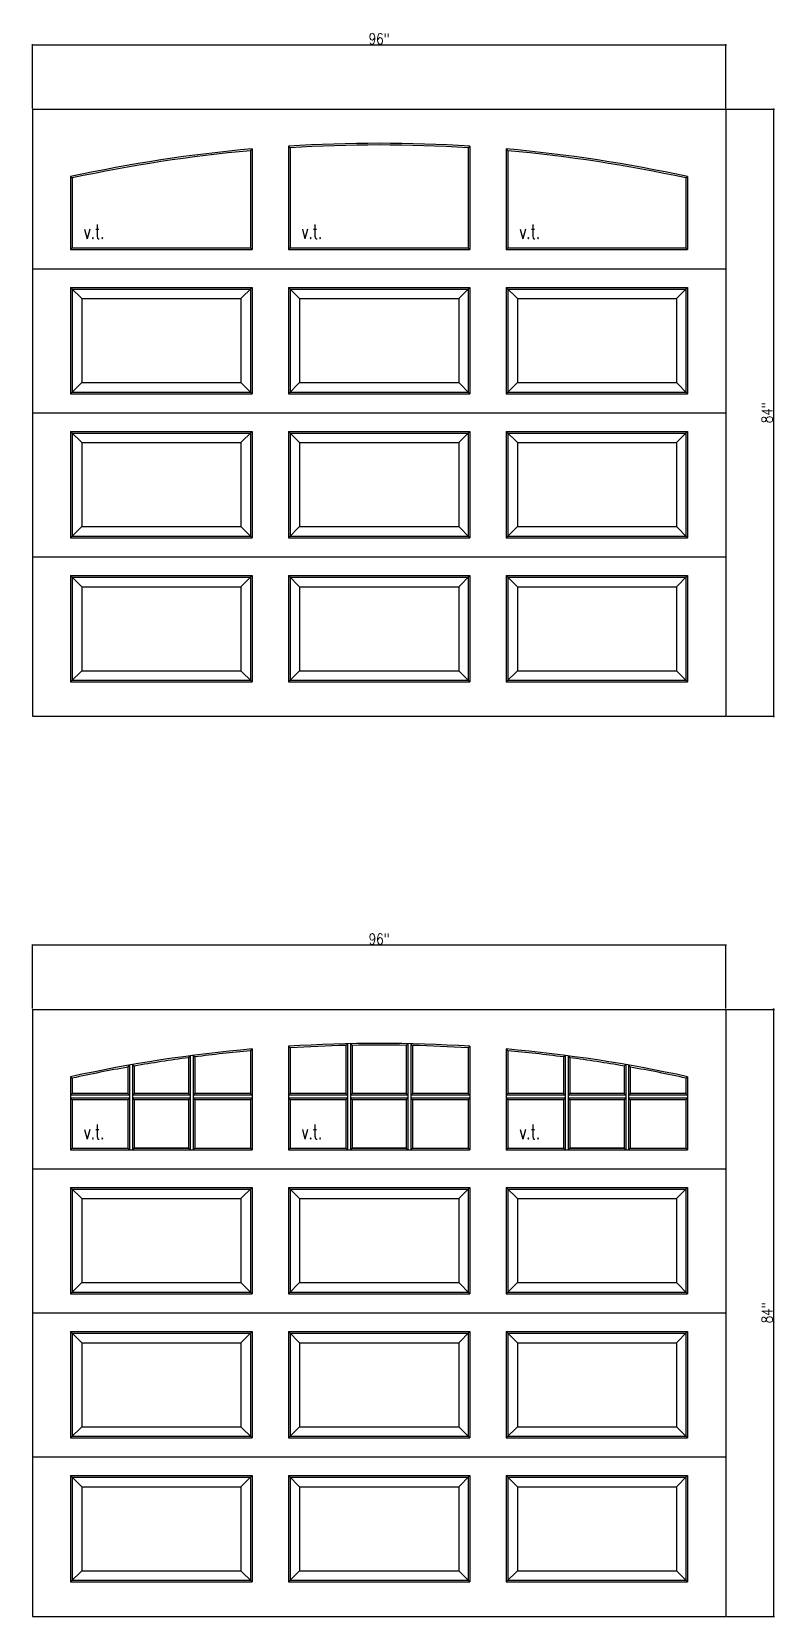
# Model space of a CAD drawing. Header units: inches. Extents: x 1985 to 11287, y 379 to 3234.
# Drawn here: x 8770.3 to 8873.1, y 2476.2 to 2695.7 of the extents above; entities that cross this region are included whole.
import ezdxf

# ---------------------------------------------------------------- set-up
doc = ezdxf.new("R2010")
doc.units = ezdxf.units.IN
doc.header["$MEASUREMENT"] = 0
doc.layers.get('0').update_dxf_attribs({"linetype": 'CONTINUOUS'})
doc.layers.get('Defpoints').update_dxf_attribs({"linetype": 'CONTINUOUS'})
doc.layers.add('COTE1-1 99', color=7, linetype='CONTINUOUS')
doc.layers.add('elevation 99', color=7, linetype='CONTINUOUS')
doc.styles.get("Standard").update_dxf_attribs({"font": 'txt.shx', "width": 0.8})
doc.dimstyles.new('Elevation', dxfattribs={"dimscale": 2, "dimtxt": 0.75, "dimasz": 0.0625, "dimexe": 0.0625, "dimexo": 0.0625, "dimgap": 0.0625, "dimtad": 1, "dimdec": 5, "dimzin": 0, "dimdsep": 46, "dimlunit": 5, "dimtxsty": 'Standard', "dimblk1": 'OBLIQUE', "dimblk2": 'OBLIQUE', "dimsah": 1, "dimcen": 2, "dimdle": 0.0625, "dimclrd": 1, "dimclre": 1, "dimadec": 1, "dimazin": 0, "dimtfac": 0.375, "dimtdec": 5, "dimtmove": 0, "dimatfit": 3, "dimldrblk": 'OBLIQUE', "dimfxl": 1, "dimfrac": 2, "dimtolj": 1, "dimtzin": 0, "dimarcsym": 0})

# ---------------------------------------------------------------- blocks, each defined once
blk = doc.blocks.new('_OBLIQUE')
at = {"color": 0, "linetype": 'ByBlock'}
blk.add_line((-0.5, -0.5), (0.5, 0.5), dxfattribs=at)
blk = doc.blocks.new('*D24')
at = {"layer": 'COTE1-1 99', "color": 1, "lineweight": -2, "transparency": 16777216}
for p, q in [((8866.51, 2693.81), (8770.26, 2693.81)), ((8770.38, 2685.05), (8770.38, 2693.93)), ((8866.38, 2685.05), (8866.38, 2693.93))]:
    blk.add_line(p, q, dxfattribs=at)
at = {"layer": 'Defpoints', "color": 0, "transparency": 16777216}
for p in [(8770.38, 2693.81), (8770.38, 2684.93), (8866.38, 2684.93)]:
    blk.add_point(p, dxfattribs=at)
at = {"layer": 'COTE1-1 99', "color": 1, "lineweight": -2, "transparency": 16777216, "xscale": 0.125, "yscale": 0.125, "zscale": 0.125, "rotation": 180}
blk.add_blockref('_OBLIQUE', (8770.38, 2693.81), dxfattribs=at)
at = {"layer": 'COTE1-1 99', "color": 1, "lineweight": -2, "transparency": 16777216, "xscale": 0.125, "yscale": 0.125, "zscale": 0.125}
blk.add_blockref('_OBLIQUE', (8866.38, 2693.81), dxfattribs=at)
at = {"layer": 'COTE1-1 99', "color": 0, "transparency": 16777216, "insert": (8818.38, 2694.68), "char_height": 1.5, "attachment_point": 5}
blk.add_mtext('\\A1;96"', dxfattribs=at)
blk = doc.blocks.new('*D25')
at = {"layer": 'COTE1-1 99', "color": 1, "lineweight": -2, "transparency": 16777216}
for p, q in [((8866.51, 2569.25), (8770.26, 2569.25)), ((8770.38, 2560.49), (8770.38, 2569.37)), ((8866.38, 2560.49), (8866.38, 2569.37))]:
    blk.add_line(p, q, dxfattribs=at)
at = {"layer": 'Defpoints', "color": 0, "transparency": 16777216}
for p in [(8770.38, 2569.25), (8770.38, 2560.37), (8866.38, 2560.37)]:
    blk.add_point(p, dxfattribs=at)
at = {"layer": 'COTE1-1 99', "color": 1, "lineweight": -2, "transparency": 16777216, "xscale": 0.125, "yscale": 0.125, "zscale": 0.125, "rotation": 180}
blk.add_blockref('_OBLIQUE', (8770.38, 2569.25), dxfattribs=at)
at = {"layer": 'COTE1-1 99', "color": 1, "lineweight": -2, "transparency": 16777216, "xscale": 0.125, "yscale": 0.125, "zscale": 0.125}
blk.add_blockref('_OBLIQUE', (8866.38, 2569.25), dxfattribs=at)
at = {"layer": 'COTE1-1 99', "color": 0, "transparency": 16777216, "insert": (8818.38, 2570.12), "char_height": 1.5, "attachment_point": 5}
blk.add_mtext('\\A1;96"', dxfattribs=at)
blk = doc.blocks.new('*D27')
at = {"layer": 'COTE1-1 99', "color": 1, "lineweight": -2, "transparency": 16777216}
for p, q in [((8866.51, 2684.93), (8873.12, 2684.93)), ((8872.99, 2685.05), (8872.99, 2600.8)), ((8866.51, 2600.93), (8873.12, 2600.93))]:
    blk.add_line(p, q, dxfattribs=at)
at = {"layer": 'Defpoints', "color": 0, "transparency": 16777216}
for p in [(8866.38, 2684.93), (8866.38, 2600.93), (8872.99, 2600.93)]:
    blk.add_point(p, dxfattribs=at)
at = {"layer": 'COTE1-1 99', "color": 1, "lineweight": -2, "transparency": 16777216, "xscale": 0.125, "yscale": 0.125, "zscale": 0.125}
for p, rotation in [((8872.99, 2684.93), 90), ((8872.99, 2600.93), 270)]:
    blk.add_blockref('_OBLIQUE', p, dxfattribs=dict(at, rotation=rotation))
at = {"layer": 'COTE1-1 99', "color": 0, "transparency": 16777216, "insert": (8872.12, 2642.93), "char_height": 1.5, "attachment_point": 5, "rotation": 90}
blk.add_mtext('\\A1;84"', dxfattribs=at)
blk = doc.blocks.new('*D28')
at = {"layer": 'COTE1-1 99', "color": 1, "lineweight": -2, "transparency": 16777216}
for p, q in [((8866.51, 2560.37), (8873.12, 2560.37)), ((8872.99, 2560.49), (8872.99, 2476.24)), ((8866.51, 2476.37), (8873.12, 2476.37))]:
    blk.add_line(p, q, dxfattribs=at)
at = {"layer": 'Defpoints', "color": 0, "transparency": 16777216}
for p in [(8866.38, 2560.37), (8866.38, 2476.37), (8872.99, 2476.37)]:
    blk.add_point(p, dxfattribs=at)
at = {"layer": 'COTE1-1 99', "color": 1, "lineweight": -2, "transparency": 16777216, "xscale": 0.125, "yscale": 0.125, "zscale": 0.125}
for p, rotation in [((8872.99, 2560.37), 90), ((8872.99, 2476.37), 270)]:
    blk.add_blockref('_OBLIQUE', p, dxfattribs=dict(at, rotation=rotation))
at = {"layer": 'COTE1-1 99', "color": 0, "transparency": 16777216, "insert": (8872.12, 2518.37), "char_height": 1.5, "attachment_point": 5, "rotation": 90}
blk.add_mtext('\\A1;84"', dxfattribs=at)

msp = doc.modelspace()

# ---------------------------------------------------------------- linework, layer by layer
at = {"layer": 'elevation 99'}
for p, q in [((8770.380625, 2684.928909), (8866.380625, 2684.928909)), ((8770.380625, 2684.928909), (8770.380625, 2600.928909)), ((8775.880625, 2684.928909), (8815.630625, 2684.928909)), ((8821.130625, 2684.928909), (8860.880625, 2684.928909)), ((8866.380625, 2684.928909), (8866.380625, 2600.928909)), ((8800.547225, 2679.193874), (8800.780225, 2679.449425)), ((8800.780225, 2679.449425), (8800.780225, 2665.508409)), ((8805.814225, 2679.829744), (8805.814225, 2665.508409)), ((8805.814225, 2679.829744), (8806.047225, 2679.610135)), ((8806.047225, 2679.610135), (8806.047225, 2665.741409)), ((8830.714025, 2679.610135), (8830.947025, 2679.829744)), ((8830.714025, 2679.610135), (8830.714025, 2665.741409)), ((8830.947025, 2679.829744), (8830.947025, 2665.508409)), ((8835.981025, 2679.449425), (8835.981025, 2665.508409)), ((8835.981025, 2679.449425), (8836.214025, 2679.193874)), ((8800.547225, 2679.193874), (8800.547225, 2665.741409)), ((8836.214025, 2679.194797), (8836.214025, 2665.741409)), ((8775.647625, 2675.611359), (8775.647625, 2665.508409)), ((8775.647625, 2675.611359), (8775.880625, 2675.423162)), ((8775.880625, 2675.423162), (8775.880625, 2665.741409)), ((8860.880625, 2675.423162), (8861.113625, 2675.611359)), ((8860.880625, 2675.423673), (8860.880625, 2665.741409)), ((8861.113625, 2675.611359), (8861.113625, 2665.508409)), ((8775.647625, 2665.508409), (8775.880625, 2665.741409)), ((8775.647625, 2665.508409), (8800.780225, 2665.508409)), ((8775.880625, 2665.741409), (8800.547225, 2665.741409)), ((8800.780225, 2665.508409), (8800.547225, 2665.741409)), ((8805.814225, 2665.508409), (8806.047225, 2665.741409)), ((8805.814225, 2665.508409), (8830.947025, 2665.508409)), ((8806.047225, 2665.741409), (8830.714025, 2665.741409)), ((8830.947025, 2665.508409), (8830.714025, 2665.741409)), ((8835.981025, 2665.508409), (8836.214025, 2665.741409)), ((8835.981025, 2665.508409), (8861.113625, 2665.508409)), ((8836.214025, 2665.741409), (8860.880625, 2665.741409)), ((8861.113625, 2665.508409), (8860.880625, 2665.741409)), ((8770.380625, 2662.866409), (8866.380625, 2662.866409)), ((8775.647625, 2660.286909), (8800.780225, 2660.286909)), ((8775.647625, 2660.286909), (8777.193125, 2658.741409)), ((8775.647625, 2660.286909), (8775.647625, 2645.570859)), ((8775.880625, 2660.053909), (8800.547225, 2660.053909)), ((8775.880625, 2660.053909), (8775.880625, 2645.803859)), ((8800.780225, 2660.286909), (8799.234725, 2658.741409)), ((8800.547225, 2660.053909), (8800.547225, 2645.803859)), ((8800.780225, 2660.286909), (8800.780225, 2645.570859)), ((8805.814225, 2660.286909), (8830.947025, 2660.286909)), ((8805.814225, 2660.286909), (8805.814225, 2645.570859)), ((8805.814225, 2660.286909), (8807.359725, 2658.741409)), ((8806.047225, 2660.053909), (8830.714025, 2660.053909)), ((8806.047225, 2660.053909), (8806.047225, 2645.803859)), ((8830.947025, 2660.286909), (8829.401525, 2658.741409)), ((8830.714025, 2660.053909), (8830.714025, 2645.803859)), ((8830.947025, 2660.286909), (8830.947025, 2645.570859)), ((8835.981025, 2660.286909), (8861.113625, 2660.286909)), ((8835.981025, 2660.286909), (8837.526525, 2658.741409)), ((8835.981025, 2660.286909), (8835.981025, 2645.570859)), ((8836.214025, 2660.053909), (8860.880625, 2660.053909)), ((8836.214025, 2660.053909), (8836.214025, 2645.803859)), ((8861.113625, 2660.286909), (8859.568125, 2658.741409)), ((8860.880625, 2660.053909), (8860.880625, 2645.803859)), ((8861.113625, 2660.286909), (8861.113625, 2645.570859)), ((8777.193125, 2658.741409), (8799.234725, 2658.741409)), ((8777.193125, 2658.741409), (8777.193125, 2647.116359)), ((8799.234725, 2658.741409), (8799.234725, 2647.116359)), ((8807.359725, 2658.741409), (8829.401525, 2658.741409)), ((8807.359725, 2658.741409), (8807.359725, 2647.116359)), ((8829.401525, 2658.741409), (8829.401525, 2647.116359)), ((8837.526525, 2658.741409), (8859.568125, 2658.741409)), ((8837.526525, 2658.741409), (8837.526525, 2647.116359)), ((8859.568125, 2658.741409), (8859.568125, 2647.116359)), ((8775.647625, 2645.570859), (8777.193125, 2647.116359)), ((8777.193125, 2647.116359), (8799.234725, 2647.116359)), ((8800.780225, 2645.570859), (8799.234725, 2647.116359)), ((8805.814225, 2645.570859), (8807.359725, 2647.116359)), ((8807.359725, 2647.116359), (8829.401525, 2647.116359)), ((8830.947025, 2645.570859), (8829.401525, 2647.116359)), ((8835.981025, 2645.570859), (8837.526525, 2647.116359)), ((8837.526525, 2647.116359), (8859.568125, 2647.116359)), ((8861.113625, 2645.570859), (8859.568125, 2647.116359)), ((8775.647625, 2645.570859), (8800.780225, 2645.570859)), ((8775.880625, 2645.803859), (8800.547225, 2645.803859)), ((8805.814225, 2645.570859), (8830.947025, 2645.570859)), ((8806.047225, 2645.803859), (8830.714025, 2645.803859)), ((8835.981025, 2645.570859), (8861.113625, 2645.570859)), ((8836.214025, 2645.803859), (8860.880625, 2645.803859)), ((8770.380625, 2642.928909), (8866.380625, 2642.928909)), ((8775.647625, 2640.349409), (8800.780225, 2640.349409)), ((8775.647625, 2640.349409), (8775.647625, 2625.633359)), ((8775.647625, 2640.349409), (8777.193125, 2638.803909)), ((8775.880625, 2640.116409), (8800.547225, 2640.116409)), ((8775.880625, 2640.116409), (8775.880625, 2625.866359)), ((8800.780225, 2640.349409), (8799.234725, 2638.803909)), ((8800.547225, 2640.116409), (8800.547225, 2625.866359)), ((8800.780225, 2640.349409), (8800.780225, 2625.633359)), ((8805.814225, 2640.349409), (8805.814225, 2625.633359)), ((8805.814225, 2640.349409), (8830.947025, 2640.349409)), ((8805.814225, 2640.349409), (8807.359725, 2638.803909)), ((8806.047225, 2640.116409), (8806.047225, 2625.866359)), ((8806.047225, 2640.116409), (8830.714025, 2640.116409)), ((8830.947025, 2640.349409), (8829.401525, 2638.803909)), ((8830.714025, 2640.116409), (8830.714025, 2625.866359)), ((8830.947025, 2640.349409), (8830.947025, 2625.633359)), ((8835.981025, 2640.349409), (8835.981025, 2625.633359)), ((8835.981025, 2640.349409), (8861.113625, 2640.349409)), ((8835.981025, 2640.349409), (8837.526525, 2638.803909)), ((8836.214025, 2640.116409), (8836.214025, 2625.866359)), ((8836.214025, 2640.116409), (8860.880625, 2640.116409)), ((8861.113625, 2640.349409), (8859.568125, 2638.803909)), ((8860.880625, 2640.116409), (8860.880625, 2625.866359)), ((8861.113625, 2640.349409), (8861.113625, 2625.633359)), ((8777.193125, 2638.803909), (8799.234725, 2638.803909)), ((8777.193125, 2638.803909), (8777.193125, 2627.178859)), ((8799.234725, 2638.803909), (8799.234725, 2627.178859)), ((8807.359725, 2638.803909), (8807.359725, 2627.178859)), ((8807.359725, 2638.803909), (8829.401525, 2638.803909)), ((8829.401525, 2638.803909), (8829.401525, 2627.178859)), ((8837.526525, 2638.803909), (8837.526525, 2627.178859)), ((8837.526525, 2638.803909), (8859.568125, 2638.803909)), ((8859.568125, 2638.803909), (8859.568125, 2627.178859)), ((8775.647625, 2625.633359), (8777.193125, 2627.178859)), ((8777.193125, 2627.178859), (8799.234725, 2627.178859)), ((8800.780225, 2625.633359), (8799.234725, 2627.178859)), ((8805.814225, 2625.633359), (8807.359725, 2627.178859)), ((8807.359725, 2627.178859), (8829.401525, 2627.178859)), ((8830.947025, 2625.633359), (8829.401525, 2627.178859)), ((8835.981025, 2625.633359), (8837.526525, 2627.178859)), ((8837.526525, 2627.178859), (8859.568125, 2627.178859)), ((8861.113625, 2625.633359), (8859.568125, 2627.178859)), ((8775.647625, 2625.633359), (8800.780225, 2625.633359)), ((8775.880625, 2625.866359), (8800.547225, 2625.866359)), ((8805.814225, 2625.633359), (8830.947025, 2625.633359)), ((8806.047225, 2625.866359), (8830.714025, 2625.866359)), ((8835.981025, 2625.633359), (8861.113625, 2625.633359)), ((8836.214025, 2625.866359), (8860.880625, 2625.866359)), ((8770.380625, 2622.991409), (8866.380625, 2622.991409)), ((8775.647625, 2620.411959), (8800.780225, 2620.411959)), ((8775.647625, 2620.411959), (8775.647625, 2605.695909)), ((8775.647625, 2620.411959), (8777.193125, 2618.866459)), ((8775.880625, 2620.178959), (8800.547225, 2620.178959)), ((8775.880625, 2620.178959), (8775.880625, 2605.928909)), ((8800.780225, 2620.411959), (8799.234725, 2618.866459)), ((8800.547225, 2620.178959), (8800.547225, 2605.928909)), ((8800.780225, 2620.411959), (8800.780225, 2605.695909)), ((8805.814225, 2620.411959), (8830.947025, 2620.411959)), ((8805.814225, 2620.411959), (8805.814225, 2605.695909)), ((8805.814225, 2620.411959), (8807.359725, 2618.866459)), ((8806.047225, 2620.178959), (8830.714025, 2620.178959)), ((8806.047225, 2620.178959), (8806.047225, 2605.928909)), ((8830.947025, 2620.411959), (8829.401525, 2618.866459)), ((8830.714025, 2620.178959), (8830.714025, 2605.928909)), ((8830.947025, 2620.411959), (8830.947025, 2605.695909)), ((8835.981025, 2620.411959), (8835.981025, 2605.695909)), ((8835.981025, 2620.411959), (8861.113625, 2620.411959)), ((8835.981025, 2620.411959), (8837.526525, 2618.866459)), ((8836.214025, 2620.178959), (8836.214025, 2605.928909)), ((8836.214025, 2620.178959), (8860.880625, 2620.178959)), ((8861.113625, 2620.411959), (8859.568125, 2618.866459)), ((8860.880625, 2620.178959), (8860.880625, 2605.928909)), ((8861.113625, 2620.411959), (8861.113625, 2605.695909)), ((8777.193125, 2618.866459), (8799.234725, 2618.866459)), ((8777.193125, 2618.866459), (8777.193125, 2607.241409)), ((8799.234725, 2618.866459), (8799.234725, 2607.241409)), ((8807.359725, 2618.866459), (8829.401525, 2618.866459)), ((8807.359725, 2618.866459), (8807.359725, 2607.241409)), ((8829.401525, 2618.866459), (8829.401525, 2607.241409)), ((8837.526525, 2618.866459), (8837.526525, 2607.241409)), ((8837.526525, 2618.866459), (8859.568125, 2618.866459)), ((8859.568125, 2618.866459), (8859.568125, 2607.241409)), ((8775.647625, 2605.695909), (8777.193125, 2607.241409)), ((8777.193125, 2607.241409), (8799.234725, 2607.241409)), ((8800.780225, 2605.695909), (8799.234725, 2607.241409)), ((8805.814225, 2605.695909), (8807.359725, 2607.241409)), ((8807.359725, 2607.241409), (8829.401525, 2607.241409)), ((8830.947025, 2605.695909), (8829.401525, 2607.241409)), ((8835.981025, 2605.695909), (8837.526525, 2607.241409)), ((8837.526525, 2607.241409), (8859.568125, 2607.241409)), ((8861.113625, 2605.695909), (8859.568125, 2607.241409)), ((8775.647625, 2605.695909), (8800.780225, 2605.695909)), ((8775.880625, 2605.928909), (8800.547225, 2605.928909)), ((8805.814225, 2605.695909), (8830.947025, 2605.695909)), ((8806.047225, 2605.928909), (8830.714025, 2605.928909)), ((8835.981025, 2605.695909), (8861.113625, 2605.695909)), ((8836.214025, 2605.928909), (8860.880625, 2605.928909)), ((8770.380625, 2600.928909), (8866.380625, 2600.928909)), ((8770.380625, 2560.366389), (8866.380625, 2560.366389)), ((8770.380625, 2560.366389), (8770.380625, 2476.366389)), ((8775.880625, 2560.366389), (8815.630625, 2560.366389)), ((8821.130625, 2560.366389), (8860.880625, 2560.366389)), ((8866.380625, 2560.366389), (8866.380625, 2476.366389)), ((8800.547225, 2554.631353), (8800.780225, 2554.886905)), ((8800.547225, 2554.632277), (8800.547225, 2548.741439)), ((8800.780225, 2554.886905), (8800.780225, 2540.945889)), ((8805.814225, 2555.267223), (8805.814225, 2540.945889)), ((8805.814225, 2555.267223), (8806.047225, 2555.047614)), ((8806.047225, 2555.048295), (8806.047225, 2548.741439)), ((8813.754258, 2555.375424), (8813.987258, 2555.608424)), ((8813.754258, 2555.375424), (8813.754258, 2548.741439)), ((8813.987258, 2555.613735), (8813.987258, 2540.945939)), ((8814.396258, 2555.622293), (8814.396258, 2540.945939)), ((8814.396258, 2555.622293), (8814.629258, 2555.393754)), ((8814.629258, 2555.393754), (8814.629258, 2548.741439)), ((8822.131792, 2555.393758), (8822.364792, 2555.622297)), ((8822.131792, 2555.393758), (8822.131792, 2548.741439)), ((8822.364792, 2555.622297), (8822.364792, 2540.945939)), ((8822.773792, 2555.613739), (8822.773792, 2540.945939)), ((8822.773792, 2555.613739), (8823.006792, 2555.375428)), ((8823.006792, 2555.375428), (8823.006792, 2548.741439)), ((8830.713825, 2555.048307), (8830.713825, 2548.741439)), ((8830.714025, 2555.047614), (8830.947025, 2555.267223)), ((8830.946825, 2555.267236), (8830.946825, 2540.945889)), ((8835.981025, 2554.886905), (8835.981025, 2540.945889)), ((8835.981025, 2554.886905), (8836.214025, 2554.631353)), ((8836.214025, 2554.632277), (8836.214025, 2548.741439)), ((8783.587658, 2552.379312), (8783.820658, 2552.656886)), ((8783.587658, 2552.379312), (8783.587658, 2548.741439)), ((8783.820658, 2552.656886), (8783.820658, 2540.945939)), ((8784.229658, 2552.728117), (8784.229658, 2540.945939)), ((8784.229658, 2552.728117), (8784.462658, 2552.531885)), ((8784.462658, 2552.531885), (8784.462658, 2548.741439)), ((8791.965192, 2553.676826), (8792.198192, 2553.942753)), ((8791.965192, 2553.676826), (8791.965192, 2548.741439)), ((8792.198192, 2553.942753), (8792.198192, 2540.945939)), ((8792.607192, 2553.996269), (8792.607192, 2540.945939)), ((8792.607192, 2553.996269), (8792.840192, 2553.791451)), ((8792.840192, 2553.791451), (8792.840192, 2548.741439)), ((8843.921058, 2553.791451), (8844.154058, 2553.996269)), ((8843.921058, 2553.791451), (8843.921058, 2548.741439)), ((8844.154058, 2553.996269), (8844.154058, 2540.945939)), ((8844.563058, 2553.942753), (8844.563058, 2540.945939)), ((8844.563058, 2553.942753), (8844.796058, 2553.676826)), ((8844.796058, 2553.676826), (8844.796058, 2548.741439)), ((8852.298592, 2552.531885), (8852.531592, 2552.728117)), ((8852.298592, 2552.531885), (8852.298592, 2548.741439)), ((8852.531592, 2552.728117), (8852.531592, 2540.945939)), ((8852.940592, 2552.656886), (8852.940592, 2540.945939)), ((8852.940592, 2552.656886), (8853.173592, 2552.379312)), ((8853.173592, 2552.379312), (8853.173592, 2548.741439)), ((8775.647625, 2551.048838), (8775.647625, 2540.945889)), ((8775.647625, 2551.048838), (8775.880625, 2550.860642)), ((8775.880625, 2550.861152), (8775.880625, 2548.741439)), ((8860.880625, 2550.860642), (8861.113625, 2551.048838)), ((8860.880625, 2550.861152), (8860.880625, 2548.741439)), ((8861.113625, 2551.048838), (8861.113625, 2540.945889)), ((8775.880625, 2548.741439), (8775.647625, 2548.508439)), ((8781.926125, 2548.508439), (8775.647625, 2548.508439)), ((8775.880625, 2547.866439), (8775.647625, 2548.099439)), ((8781.926125, 2548.099439), (8775.647625, 2548.099439)), ((8781.693125, 2548.741439), (8775.880625, 2548.741439)), ((8775.880625, 2547.866439), (8775.880625, 2541.178889)), ((8781.693125, 2547.866439), (8775.880625, 2547.866439)), ((8783.820658, 2548.508439), (8781.460125, 2548.508439)), ((8783.820658, 2548.099439), (8781.460125, 2548.099439)), ((8783.587658, 2548.741439), (8781.693125, 2548.741439)), ((8783.587658, 2547.866439), (8781.693125, 2547.866439)), ((8783.820658, 2548.508439), (8783.587658, 2548.741439)), ((8783.587658, 2547.866439), (8783.820658, 2548.099439)), ((8783.587658, 2547.866439), (8783.587658, 2541.178939)), ((8784.229658, 2548.508439), (8784.462658, 2548.741439)), ((8792.198192, 2548.508439), (8784.229658, 2548.508439)), ((8792.198192, 2548.099439), (8784.229658, 2548.099439)), ((8784.462658, 2547.866439), (8784.229658, 2548.099439)), ((8791.965192, 2548.741439), (8784.462658, 2548.741439)), ((8791.965192, 2547.866439), (8784.462658, 2547.866439)), ((8784.462658, 2547.866439), (8784.462658, 2541.178939)), ((8792.198192, 2548.508439), (8791.965192, 2548.741439)), ((8791.965192, 2547.866439), (8792.198192, 2548.099439)), ((8791.965192, 2547.866439), (8791.965192, 2541.178939)), ((8792.607192, 2548.508439), (8792.840192, 2548.741439)), ((8800.780225, 2548.508439), (8792.607192, 2548.508439)), ((8800.780225, 2548.099439), (8792.607192, 2548.099439)), ((8792.840192, 2547.866439), (8792.607192, 2548.099439)), ((8800.547225, 2548.741439), (8792.840192, 2548.741439)), ((8800.547225, 2547.866439), (8792.840192, 2547.866439)), ((8792.840192, 2547.866439), (8792.840192, 2541.178939)), ((8800.547225, 2548.741439), (8800.780225, 2548.508439)), ((8800.780225, 2548.099439), (8800.547225, 2547.866439)), ((8800.547225, 2547.866439), (8800.547225, 2541.178889)), ((8806.047225, 2548.741439), (8805.814225, 2548.508439)), ((8812.092725, 2548.508439), (8805.814225, 2548.508439)), ((8806.047225, 2547.866439), (8805.814225, 2548.099439)), ((8812.092725, 2548.099439), (8805.814225, 2548.099439)), ((8811.859725, 2548.741439), (8806.047225, 2548.741439)), ((8806.047225, 2547.866439), (8806.047225, 2541.178889)), ((8811.859725, 2547.866439), (8806.047225, 2547.866439)), ((8813.987258, 2548.508439), (8811.626725, 2548.508439)), ((8813.987258, 2548.099439), (8811.626725, 2548.099439)), ((8813.754258, 2548.741439), (8811.859725, 2548.741439)), ((8813.754258, 2547.866439), (8811.859725, 2547.866439)), ((8813.987258, 2548.508439), (8813.754258, 2548.741439)), ((8813.754258, 2547.866439), (8813.987258, 2548.099439)), ((8813.754258, 2547.866439), (8813.754258, 2541.178939)), ((8814.396258, 2548.508439), (8814.629258, 2548.741439)), ((8822.364792, 2548.508439), (8814.396258, 2548.508439)), ((8822.364792, 2548.099439), (8814.396258, 2548.099439)), ((8814.629258, 2547.866439), (8814.396258, 2548.099439)), ((8822.131792, 2548.741439), (8814.629258, 2548.741439)), ((8822.131792, 2547.866439), (8814.629258, 2547.866439)), ((8814.629258, 2547.866439), (8814.629258, 2541.178939)), ((8822.364792, 2548.508439), (8822.131792, 2548.741439)), ((8822.131792, 2547.866439), (8822.364792, 2548.099439)), ((8822.131792, 2547.866439), (8822.131792, 2541.178939)), ((8822.773792, 2548.508439), (8823.006792, 2548.741439)), ((8830.946825, 2548.508439), (8822.773792, 2548.508439)), ((8830.946825, 2548.099439), (8822.773792, 2548.099439)), ((8823.006792, 2547.866439), (8822.773792, 2548.099439)), ((8830.713825, 2548.741439), (8823.006792, 2548.741439)), ((8830.713825, 2547.866439), (8823.006792, 2547.866439)), ((8823.006792, 2547.866439), (8823.006792, 2541.178939)), ((8830.713825, 2548.741439), (8830.946825, 2548.508439)), ((8830.946825, 2548.099439), (8830.713825, 2547.866439)), ((8830.713825, 2547.866439), (8830.713825, 2541.178889)), ((8836.214025, 2548.741439), (8835.981025, 2548.508439)), ((8842.259525, 2548.508439), (8835.981025, 2548.508439)), ((8836.214025, 2547.866439), (8835.981025, 2548.099439)), ((8842.259525, 2548.099439), (8835.981025, 2548.099439)), ((8842.026525, 2548.741439), (8836.214025, 2548.741439)), ((8836.214025, 2547.866439), (8836.214025, 2541.178889)), ((8842.026525, 2547.866439), (8836.214025, 2547.866439)), ((8844.154058, 2548.508439), (8841.793525, 2548.508439)), ((8844.154058, 2548.099439), (8841.793525, 2548.099439)), ((8843.921058, 2548.741439), (8842.026525, 2548.741439)), ((8843.921058, 2547.866439), (8842.026525, 2547.866439)), ((8844.154058, 2548.508439), (8843.921058, 2548.741439)), ((8843.921058, 2547.866439), (8844.154058, 2548.099439)), ((8843.921058, 2547.866439), (8843.921058, 2541.178939)), ((8844.563058, 2548.508439), (8844.796058, 2548.741439)), ((8852.531592, 2548.508439), (8844.563058, 2548.508439)), ((8852.531592, 2548.099439), (8844.563058, 2548.099439)), ((8844.796058, 2547.866439), (8844.563058, 2548.099439)), ((8852.298592, 2548.741439), (8844.796058, 2548.741439)), ((8852.298592, 2547.866439), (8844.796058, 2547.866439)), ((8844.796058, 2547.866439), (8844.796058, 2541.178939)), ((8852.531592, 2548.508439), (8852.298592, 2548.741439)), ((8852.298592, 2547.866439), (8852.531592, 2548.099439)), ((8852.298592, 2547.866439), (8852.298592, 2541.178939)), ((8852.940592, 2548.508439), (8853.173592, 2548.741439)), ((8861.113625, 2548.508439), (8852.940592, 2548.508439)), ((8861.113625, 2548.099439), (8852.940592, 2548.099439)), ((8853.173592, 2547.866439), (8852.940592, 2548.099439)), ((8860.880625, 2548.741439), (8853.173592, 2548.741439)), ((8860.880625, 2547.866439), (8853.173592, 2547.866439)), ((8853.173592, 2547.866439), (8853.173592, 2541.178939)), ((8860.880625, 2548.741439), (8861.113625, 2548.508439)), ((8861.113625, 2548.099439), (8860.880625, 2547.866439)), ((8860.880625, 2547.866439), (8860.880625, 2541.178889)), ((8775.647625, 2540.945889), (8775.880625, 2541.178889)), ((8775.880625, 2541.178889), (8783.587708, 2541.178889)), ((8783.587658, 2541.178939), (8783.820658, 2540.945939)), ((8784.462658, 2541.178939), (8784.229658, 2540.945939)), ((8784.462608, 2541.178889), (8791.965242, 2541.178889)), ((8791.965242, 2541.178889), (8784.462608, 2541.178889)), ((8791.965192, 2541.178939), (8784.462658, 2541.178939)), ((8791.965192, 2541.178939), (8792.198192, 2540.945939)), ((8792.840192, 2541.178939), (8792.607192, 2540.945939)), ((8792.840142, 2541.178889), (8800.547225, 2541.178889)), ((8800.780225, 2540.945889), (8800.547225, 2541.178889)), ((8805.814225, 2540.945889), (8806.047225, 2541.178889)), ((8806.047225, 2541.178889), (8813.754308, 2541.178889)), ((8813.754258, 2541.178939), (8813.987258, 2540.945939)), ((8814.629258, 2541.178939), (8814.396258, 2540.945939)), ((8814.629208, 2541.178889), (8822.131842, 2541.178889)), ((8822.131842, 2541.178889), (8814.629208, 2541.178889)), ((8822.131792, 2541.178939), (8814.629258, 2541.178939)), ((8822.131792, 2541.178939), (8822.364792, 2540.945939)), ((8823.006792, 2541.178939), (8822.773792, 2540.945939)), ((8823.006742, 2541.178889), (8830.713825, 2541.178889)), ((8830.946825, 2540.945889), (8830.713825, 2541.178889)), ((8835.981025, 2540.945889), (8836.214025, 2541.178889)), ((8836.214025, 2541.178889), (8843.921108, 2541.178889)), ((8843.921058, 2541.178939), (8844.154058, 2540.945939)), ((8844.796058, 2541.178939), (8844.563058, 2540.945939)), ((8844.796008, 2541.178889), (8852.298642, 2541.178889)), ((8852.298642, 2541.178889), (8844.796008, 2541.178889)), ((8852.298592, 2541.178939), (8844.796058, 2541.178939)), ((8852.298592, 2541.178939), (8852.531592, 2540.945939)), ((8853.173592, 2541.178939), (8852.940592, 2540.945939)), ((8853.173542, 2541.178889), (8860.880625, 2541.178889)), ((8861.113625, 2540.945889), (8860.880625, 2541.178889)), ((8775.647625, 2540.945889), (8800.780225, 2540.945889)), ((8805.814225, 2540.945889), (8830.946825, 2540.945889)), ((8835.981025, 2540.945889), (8861.113625, 2540.945889)), ((8770.380625, 2538.303889), (8866.380625, 2538.303889)), ((8775.647625, 2535.724389), (8800.780225, 2535.724389)), ((8775.647625, 2535.724389), (8777.193125, 2534.178889)), ((8775.647625, 2535.724389), (8775.647625, 2521.008339)), ((8775.880625, 2535.491389), (8800.547225, 2535.491389)), ((8775.880625, 2535.491389), (8775.880625, 2521.241339)), ((8800.780225, 2535.724389), (8799.234725, 2534.178889)), ((8800.547225, 2535.491389), (8800.547225, 2521.241339)), ((8800.780225, 2535.724389), (8800.780225, 2521.008339)), ((8805.814225, 2535.724389), (8830.947025, 2535.724389)), ((8805.814225, 2535.724389), (8805.814225, 2521.008339)), ((8805.814225, 2535.724389), (8807.359725, 2534.178889)), ((8806.047225, 2535.491389), (8830.714025, 2535.491389)), ((8806.047225, 2535.491389), (8806.047225, 2521.241339)), ((8830.947025, 2535.724389), (8829.401525, 2534.178889)), ((8830.714025, 2535.491389), (8830.714025, 2521.241339)), ((8830.947025, 2535.724389), (8830.947025, 2521.008339)), ((8835.981025, 2535.724389), (8861.113625, 2535.724389)), ((8835.981025, 2535.724389), (8837.526525, 2534.178889)), ((8835.981025, 2535.724389), (8835.981025, 2521.008339)), ((8836.214025, 2535.491389), (8860.880625, 2535.491389)), ((8836.214025, 2535.491389), (8836.214025, 2521.241339)), ((8861.113625, 2535.724389), (8859.568125, 2534.178889)), ((8860.880625, 2535.491389), (8860.880625, 2521.241339)), ((8861.113625, 2535.724389), (8861.113625, 2521.008339)), ((8777.193125, 2534.178889), (8799.234725, 2534.178889)), ((8777.193125, 2534.178889), (8777.193125, 2522.553839)), ((8799.234725, 2534.178889), (8799.234725, 2522.553839)), ((8807.359725, 2534.178889), (8829.401525, 2534.178889)), ((8807.359725, 2534.178889), (8807.359725, 2522.553839)), ((8829.401525, 2534.178889), (8829.401525, 2522.553839)), ((8837.526525, 2534.178889), (8859.568125, 2534.178889)), ((8837.526525, 2534.178889), (8837.526525, 2522.553839)), ((8859.568125, 2534.178889), (8859.568125, 2522.553839)), ((8775.647625, 2521.008339), (8777.193125, 2522.553839)), ((8775.880625, 2521.241339), (8800.547225, 2521.241339)), ((8777.193125, 2522.553839), (8799.234725, 2522.553839)), ((8800.780225, 2521.008339), (8799.234725, 2522.553839)), ((8805.814225, 2521.008339), (8807.359725, 2522.553839)), ((8806.047225, 2521.241339), (8830.714025, 2521.241339)), ((8807.359725, 2522.553839), (8829.401525, 2522.553839)), ((8830.947025, 2521.008339), (8829.401525, 2522.553839)), ((8835.981025, 2521.008339), (8837.526525, 2522.553839)), ((8836.214025, 2521.241339), (8860.880625, 2521.241339)), ((8837.526525, 2522.553839), (8859.568125, 2522.553839)), ((8861.113625, 2521.008339), (8859.568125, 2522.553839)), ((8775.647625, 2521.008339), (8800.780225, 2521.008339)), ((8805.814225, 2521.008339), (8830.947025, 2521.008339)), ((8835.981025, 2521.008339), (8861.113625, 2521.008339)), ((8770.380625, 2518.366389), (8866.380625, 2518.366389)), ((8775.647625, 2515.786889), (8800.780225, 2515.786889)), ((8775.647625, 2515.786889), (8775.647625, 2501.070839)), ((8775.647625, 2515.786889), (8777.193125, 2514.241389)), ((8775.880625, 2515.553889), (8800.547225, 2515.553889)), ((8775.880625, 2515.553889), (8775.880625, 2501.303839)), ((8800.780225, 2515.786889), (8799.234725, 2514.241389)), ((8800.547225, 2515.553889), (8800.547225, 2501.303839)), ((8800.780225, 2515.786889), (8800.780225, 2501.070839)), ((8805.814225, 2515.786889), (8805.814225, 2501.070839)), ((8805.814225, 2515.786889), (8830.947025, 2515.786889)), ((8805.814225, 2515.786889), (8807.359725, 2514.241389)), ((8806.047225, 2515.553889), (8806.047225, 2501.303839)), ((8806.047225, 2515.553889), (8830.714025, 2515.553889)), ((8830.947025, 2515.786889), (8829.401525, 2514.241389)), ((8830.714025, 2515.553889), (8830.714025, 2501.303839)), ((8830.947025, 2515.786889), (8830.947025, 2501.070839)), ((8835.981025, 2515.786889), (8835.981025, 2501.070839)), ((8835.981025, 2515.786889), (8861.113625, 2515.786889)), ((8835.981025, 2515.786889), (8837.526525, 2514.241389)), ((8836.214025, 2515.553889), (8836.214025, 2501.303839)), ((8836.214025, 2515.553889), (8860.880625, 2515.553889)), ((8861.113625, 2515.786889), (8859.568125, 2514.241389)), ((8860.880625, 2515.553889), (8860.880625, 2501.303839)), ((8861.113625, 2515.786889), (8861.113625, 2501.070839)), ((8777.193125, 2514.241389), (8799.234725, 2514.241389)), ((8777.193125, 2514.241389), (8777.193125, 2502.616339)), ((8799.234725, 2514.241389), (8799.234725, 2502.616339)), ((8807.359725, 2514.241389), (8807.359725, 2502.616339)), ((8807.359725, 2514.241389), (8829.401525, 2514.241389)), ((8829.401525, 2514.241389), (8829.401525, 2502.616339)), ((8837.526525, 2514.241389), (8837.526525, 2502.616339)), ((8837.526525, 2514.241389), (8859.568125, 2514.241389)), ((8859.568125, 2514.241389), (8859.568125, 2502.616339)), ((8775.647625, 2501.070839), (8777.193125, 2502.616339)), ((8777.193125, 2502.616339), (8799.234725, 2502.616339)), ((8800.780225, 2501.070839), (8799.234725, 2502.616339)), ((8805.814225, 2501.070839), (8807.359725, 2502.616339)), ((8807.359725, 2502.616339), (8829.401525, 2502.616339)), ((8830.947025, 2501.070839), (8829.401525, 2502.616339)), ((8835.981025, 2501.070839), (8837.526525, 2502.616339)), ((8837.526525, 2502.616339), (8859.568125, 2502.616339)), ((8861.113625, 2501.070839), (8859.568125, 2502.616339)), ((8775.647625, 2501.070839), (8800.780225, 2501.070839)), ((8775.880625, 2501.303839), (8800.547225, 2501.303839)), ((8805.814225, 2501.070839), (8830.947025, 2501.070839)), ((8806.047225, 2501.303839), (8830.714025, 2501.303839)), ((8835.981025, 2501.070839), (8861.113625, 2501.070839)), ((8836.214025, 2501.303839), (8860.880625, 2501.303839)), ((8770.380625, 2498.428889), (8866.380625, 2498.428889)), ((8775.647625, 2495.849439), (8800.780225, 2495.849439)), ((8775.647625, 2495.849439), (8775.647625, 2481.133389)), ((8775.647625, 2495.849439), (8777.193125, 2494.303939)), ((8775.880625, 2495.616439), (8800.547225, 2495.616439)), ((8775.880625, 2495.616439), (8775.880625, 2481.366389)), ((8800.780225, 2495.849439), (8799.234725, 2494.303939)), ((8800.547225, 2495.616439), (8800.547225, 2481.366389)), ((8800.780225, 2495.849439), (8800.780225, 2481.133389)), ((8805.814225, 2495.849439), (8830.947025, 2495.849439)), ((8805.814225, 2495.849439), (8805.814225, 2481.133389)), ((8805.814225, 2495.849439), (8807.359725, 2494.303939)), ((8806.047225, 2495.616439), (8830.714025, 2495.616439)), ((8806.047225, 2495.616439), (8806.047225, 2481.366389)), ((8830.947025, 2495.849439), (8829.401525, 2494.303939)), ((8830.714025, 2495.616439), (8830.714025, 2481.366389)), ((8830.947025, 2495.849439), (8830.947025, 2481.133389)), ((8835.981025, 2495.849439), (8835.981025, 2481.133389)), ((8835.981025, 2495.849439), (8861.113625, 2495.849439)), ((8835.981025, 2495.849439), (8837.526525, 2494.303939)), ((8836.214025, 2495.616439), (8836.214025, 2481.366389)), ((8836.214025, 2495.616439), (8860.880625, 2495.616439)), ((8861.113625, 2495.849439), (8859.568125, 2494.303939)), ((8860.880625, 2495.616439), (8860.880625, 2481.366389)), ((8861.113625, 2495.849439), (8861.113625, 2481.133389)), ((8777.193125, 2494.303939), (8799.234725, 2494.303939)), ((8777.193125, 2494.303939), (8777.193125, 2482.678889)), ((8799.234725, 2494.303939), (8799.234725, 2482.678889)), ((8807.359725, 2494.303939), (8829.401525, 2494.303939)), ((8807.359725, 2494.303939), (8807.359725, 2482.678889)), ((8829.401525, 2494.303939), (8829.401525, 2482.678889)), ((8837.526525, 2494.303939), (8837.526525, 2482.678889)), ((8837.526525, 2494.303939), (8859.568125, 2494.303939)), ((8859.568125, 2494.303939), (8859.568125, 2482.678889)), ((8775.647625, 2481.133389), (8777.193125, 2482.678889)), ((8777.193125, 2482.678889), (8799.234725, 2482.678889)), ((8800.780225, 2481.133389), (8799.234725, 2482.678889)), ((8805.814225, 2481.133389), (8807.359725, 2482.678889)), ((8807.359725, 2482.678889), (8829.401525, 2482.678889)), ((8830.947025, 2481.133389), (8829.401525, 2482.678889)), ((8835.981025, 2481.133389), (8837.526525, 2482.678889)), ((8837.526525, 2482.678889), (8859.568125, 2482.678889)), ((8861.113625, 2481.133389), (8859.568125, 2482.678889)), ((8775.647625, 2481.133389), (8800.780225, 2481.133389)), ((8775.880625, 2481.366389), (8800.547225, 2481.366389)), ((8805.814225, 2481.133389), (8830.947025, 2481.133389)), ((8806.047225, 2481.366389), (8830.714025, 2481.366389)), ((8835.981025, 2481.133389), (8861.113625, 2481.133389)), ((8836.214025, 2481.366389), (8860.880625, 2481.366389)), ((8770.380625, 2476.366389), (8866.380625, 2476.366389))]:
    msp.add_line(p, q, dxfattribs=at)
for centre, radius, start, end in [((8818.380625, 2479.991459), 200.233, 95.04278391, 102.32263578), ((8818.380625, 2479.991459), 200.233, 86.40181606, 93.59818394), ((8818.380625, 2479.991459), 200, 86.46430346, 93.53569654), ((8818.380625, 2479.991459), 200.233, 77.67736422, 84.95721609), ((8818.380625, 2479.991459), 200, 95.11542337, 102.26904497), ((8818.380625, 2479.991459), 200, 77.73095503, 84.88457663), ((8818.380625, 2355.428939), 200.233, 95.04278391, 102.32263578), ((8818.380625, 2355.428939), 200, 95.11542337, 97.33682942), ((8818.380625, 2355.428939), 200.233, 86.40181606, 93.59818394), ((8818.380625, 2355.428939), 200, 91.32547465, 93.53569654), ((8818.380625, 2355.428939), 200, 88.92530689, 91.07475041), ((8818.380625, 2355.428939), 200, 86.46430346, 88.67458266), ((8818.380625, 2355.428939), 200.233, 77.67736422, 84.95721609), ((8818.380625, 2355.428939), 200, 82.66317058, 84.88457663), ((8818.380625, 2355.428939), 200, 100.01842344, 102.26904497), ((8818.380625, 2355.428939), 200, 97.58964036, 99.76397196), ((8818.380625, 2355.428939), 200, 80.23602804, 82.41035964), ((8818.380625, 2355.428939), 200, 77.73095503, 79.98157656)]:
    msp.add_arc(centre, radius, start, end, dxfattribs=at)

# ---------------------------------------------------------------- texts
at = {"layer": 'elevation 99', "width": 0.7}
for p in [(8777.46056, 2666.986673), (8807.62716, 2666.986673), (8837.79396, 2666.986673), (8777.46056, 2542.424152), (8807.62716, 2542.424152), (8837.79396, 2542.424152)]:
    msp.add_text('v.t.', height=2, dxfattribs=at).set_placement(p)

# ---------------------------------------------------------------- dimensions: what is measured, and where the dimension line sits
at = {"layer": 'COTE1-1 99'}
for base, p1, p2, picture, middle in [((8770.380625, 2693.808853), (8866.380625, 2684.928909), (8770.380625, 2684.928909), '*D24', (8818.380625, 2693.808853)), ((8770.380625, 2569.246333), (8866.380625, 2560.366389), (8770.380625, 2560.366389), '*D25', (8818.380625, 2569.246333))]:
    dim = msp.add_linear_dim(base=base, p1=p1, p2=p2, dimstyle='Elevation', override={"dimpost": '"'}, dxfattribs=at)
    dim.commit()
    dim.dimension.update_dxf_attribs({"geometry": picture, "text_midpoint": middle, "dimtype": 160})
for base, p1, p2, picture, middle in [((8872.992351, 2600.928909), (8866.380625, 2684.928909), (8866.380625, 2600.928909), '*D27', (8872.117351, 2642.928909)), ((8872.992351, 2476.366389), (8866.380625, 2560.366389), (8866.380625, 2476.366389), '*D28', (8872.117351, 2518.366389))]:
    dim = msp.add_linear_dim(base=base, p1=p1, p2=p2, angle=90, dimstyle='Elevation', override={"dimpost": '"'}, dxfattribs=at)
    dim.commit()
    dim.dimension.update_dxf_attribs({"geometry": picture, "text_midpoint": middle})

doc.saveas('drawing.dxf')
